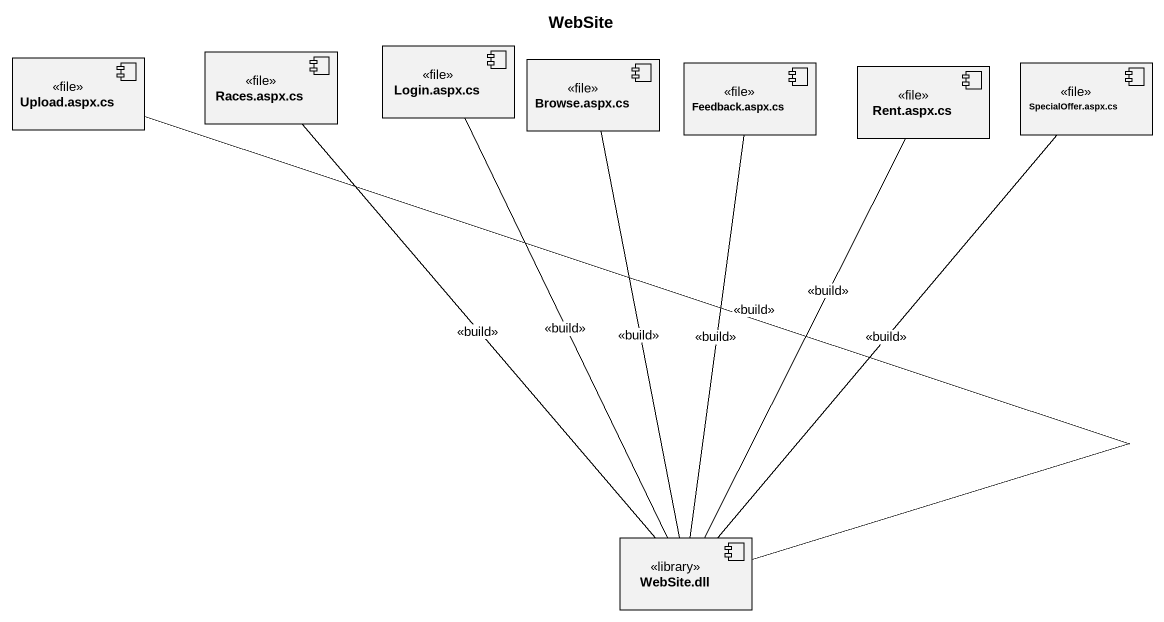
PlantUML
@startuml
title WebSite
component "Upload.aspx.cs" as Upload_aspx_cs <<file>>
component "Races.aspx.cs" as Races_aspx_cs <<file>>
component "Login.aspx.cs" as Login_aspx_cs <<file>>
component "Browse.aspx.cs" as Browse_aspx_cs <<file>>
component "Feedback.aspx.cs" as Feedback_aspx_cs <<file>>
component "Rent.aspx.cs" as Rent_aspx_cs <<file>>
component "SpecialOffer.aspx.cs" as SpecialOffer_aspx_cs <<file>>
component "WebSite.dll" as WebSite_dll <<library>>
Upload_aspx_cs -- WebSite_dll : <<build>>
Races_aspx_cs -- WebSite_dll : <<build>>
Login_aspx_cs -- WebSite_dll : <<build>>
Browse_aspx_cs -- WebSite_dll : <<build>>
Feedback_aspx_cs -- WebSite_dll : <<build>>
Rent_aspx_cs -- WebSite_dll : <<build>>
SpecialOffer_aspx_cs -- WebSite_dll : <<build>>
@enduml
